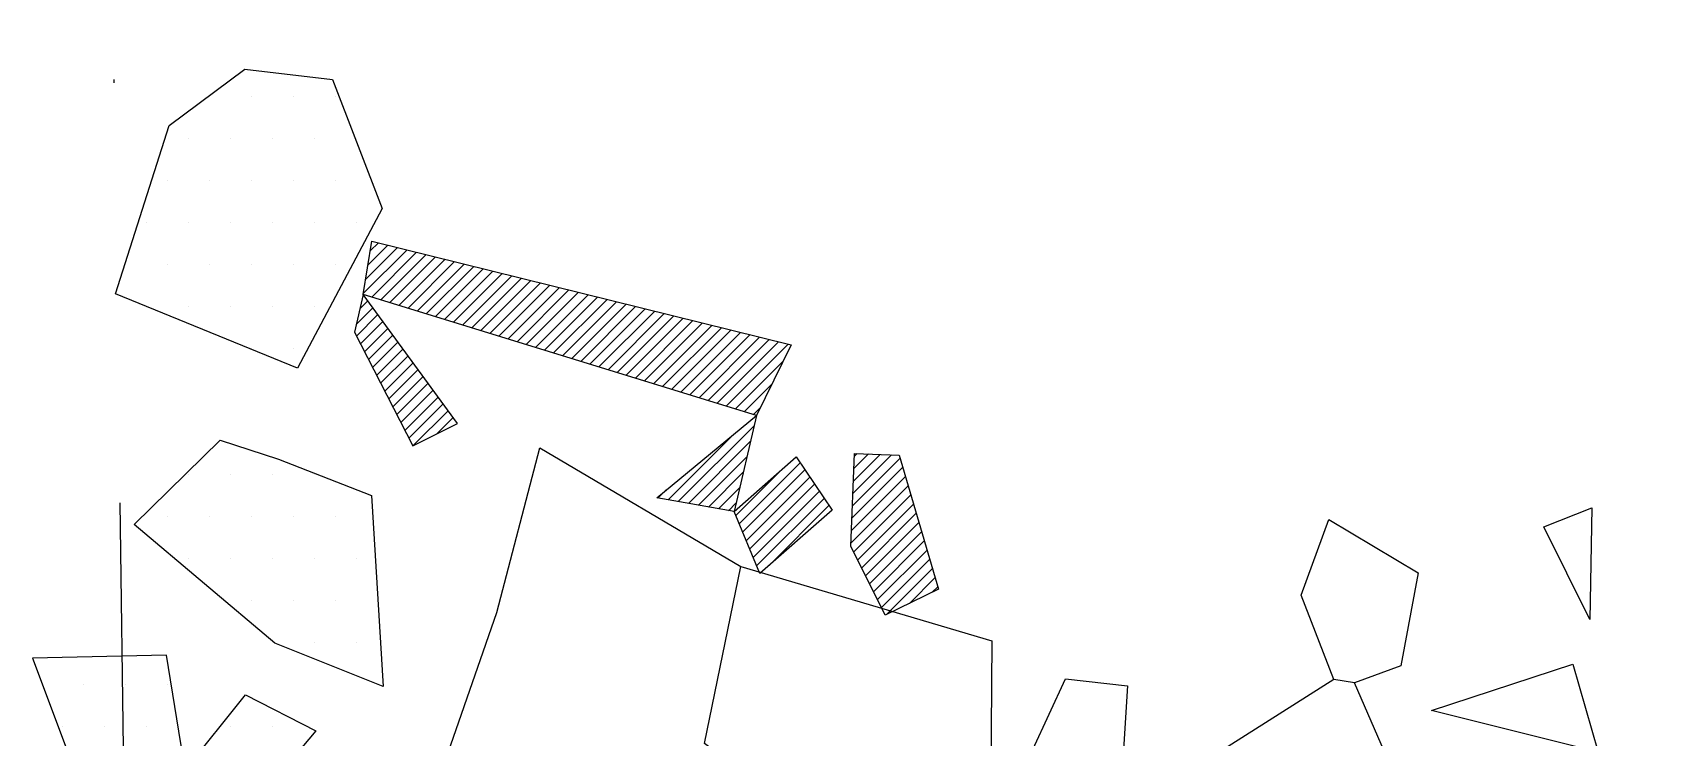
# Model space of a CAD drawing. Header units: metres. Extents: x -384 to -243, y -1532 to -1306.
# Drawn here: x -384.01 to -335.73, y -1451.57 to -1430.6 of the extents above; entities that cross this region are included whole.
import ezdxf

# ---------------------------------------------------------------- set-up
doc = ezdxf.new("R2010")
doc.units = ezdxf.units.M
doc.header["$LTSCALE"] = 25
doc.header["$MEASUREMENT"] = 0
doc.linetypes.add('STRICHPUNKTX2', pattern=[2, 1, -0.5, 0, -0.5])
doc.layers.get('0').update_dxf_attribs({"linetype": 'CONTINUOUS'})
for name, color, linetype in [('GRABUNGSGRENZE', 3, 'STRICHPUNKTX2'), ('KNOCHEN', 2, 'CONTINUOUS'), ('KNOCHENSCHRAFF', 2, 'CONTINUOUS'), ('STEINE', 4, 'CONTINUOUS'), ('STEINESCHRAFF', 4, 'CONTINUOUS')]:
    doc.layers.add(name, color=color, linetype=linetype)

# ---------------------------------------------------------------- blocks, each defined once
blk = doc.blocks.new('*X1')
at = {"color": 0}
for p, q in [((-374.17, -1438.366), (-372.869, -1437.064)), ((-374.101, -1437.943), (-373.152, -1436.994)), ((-374.032, -1437.521), (-373.435, -1436.924)), ((-373.963, -1437.098), (-373.719, -1436.854)), ((-373.919, -1438.468), (-372.585, -1437.135)), ((-373.648, -1438.551), (-372.302, -1437.205)), ((-373.378, -1438.634), (-372.019, -1437.275)), ((-373.108, -1438.718), (-371.735, -1437.345)), ((-372.837, -1438.801), (-371.452, -1437.415)), ((-372.567, -1438.884), (-371.169, -1437.486)), ((-372.296, -1438.967), (-370.885, -1437.556)), ((-372.026, -1439.05), (-370.602, -1437.626)), ((-371.756, -1439.133), (-370.318, -1437.696)), ((-371.485, -1439.216), (-370.035, -1437.766)), ((-371.215, -1439.3), (-369.752, -1437.836)), ((-370.944, -1439.383), (-369.468, -1437.907)), ((-370.674, -1439.466), (-369.185, -1437.977)), ((-370.404, -1439.549), (-368.902, -1438.047)), ((-370.133, -1439.632), (-368.618, -1438.117)), ((-369.863, -1439.715), (-368.335, -1438.187)), ((-369.592, -1439.799), (-368.052, -1438.258)), ((-369.322, -1439.882), (-367.768, -1438.328)), ((-369.052, -1439.965), (-367.485, -1438.398)), ((-368.781, -1440.048), (-367.201, -1438.468)), ((-368.511, -1440.131), (-366.918, -1438.538)), ((-374.378, -1439.281), (-373.884, -1438.787)), ((-374.373, -1439.629), (-373.735, -1438.991)), ((-374.273, -1438.822), (-374.033, -1438.582)), ((-368.24, -1440.214), (-366.635, -1438.609)), ((-367.97, -1440.297), (-366.351, -1438.679)), ((-367.7, -1440.381), (-366.068, -1438.749)), ((-367.429, -1440.464), (-365.785, -1438.819)), ((-367.159, -1440.547), (-365.501, -1438.889)), ((-366.888, -1440.63), (-365.218, -1438.96)), ((-366.618, -1440.713), (-364.935, -1439.03)), ((-374.253, -1439.863), (-373.585, -1439.195)), ((-374.133, -1440.096), (-373.436, -1439.399)), ((-366.348, -1440.796), (-364.651, -1439.1)), ((-366.077, -1440.88), (-364.368, -1439.17)), ((-365.807, -1440.963), (-364.084, -1439.24)), ((-365.536, -1441.046), (-363.801, -1439.31)), ((-365.266, -1441.129), (-363.518, -1439.381)), ((-364.996, -1441.212), (-363.234, -1439.451)), ((-364.725, -1441.295), (-362.951, -1439.521)), ((-374.013, -1440.33), (-373.287, -1439.604)), ((-373.893, -1440.564), (-373.137, -1439.808)), ((-373.773, -1440.797), (-372.988, -1440.012)), ((-364.455, -1441.379), (-362.668, -1439.591)), ((-364.184, -1441.462), (-362.384, -1439.661)), ((-363.914, -1441.545), (-362.101, -1439.732)), ((-363.644, -1441.628), (-361.818, -1439.802)), ((-363.373, -1441.711), (-361.534, -1439.872)), ((-373.653, -1441.031), (-372.839, -1440.217)), ((-373.533, -1441.265), (-372.69, -1440.421)), ((-363.103, -1441.794), (-361.68, -1440.371)), ((-373.414, -1441.498), (-372.54, -1440.625)), ((-373.294, -1441.732), (-372.391, -1440.829)), ((-373.174, -1441.966), (-372.242, -1441.034)), ((-373.054, -1442.199), (-372.093, -1441.238)), ((-372.934, -1442.433), (-371.943, -1441.442)), ((-362.833, -1441.877), (-362.019, -1441.064)), ((-372.814, -1442.667), (-371.794, -1441.647)), ((-372.672, -1442.878), (-371.645, -1441.851)), ((-362.562, -1441.961), (-362.359, -1441.757)), ((-371.967, -1442.527), (-371.495, -1442.055)), ((-364.8, -1444.553), (-362.544, -1442.296)), ((-365.1, -1444.499), (-363.145, -1442.543)), ((-364.501, -1444.606), (-362.652, -1442.757)), ((-364.201, -1444.66), (-362.76, -1443.219)), ((-359.62, -1444.675), (-358.204, -1443.26)), ((-359.606, -1444.307), (-358.46, -1443.162)), ((-359.591, -1443.94), (-358.8, -1443.149)), ((-359.577, -1443.572), (-359.14, -1443.135)), ((-359.563, -1443.204), (-359.48, -1443.121)), ((-363.901, -1444.714), (-362.868, -1443.68)), ((-363.093, -1444.967), (-361.701, -1443.574)), ((-362.99, -1445.217), (-361.174, -1443.401)), ((-362.886, -1445.466), (-361.032, -1443.612)), ((-362.782, -1445.716), (-360.889, -1443.823)), ((-359.648, -1445.411), (-358.044, -1443.807)), ((-359.634, -1445.043), (-358.124, -1443.533)), ((-365.4, -1444.445), (-365.162, -1444.207)), ((-363.601, -1444.768), (-362.976, -1444.142)), ((-362.679, -1445.966), (-360.747, -1444.034)), ((-362.575, -1446.216), (-360.604, -1444.245)), ((-359.663, -1445.779), (-357.964, -1444.08)), ((-359.581, -1446.051), (-357.884, -1444.354)), ((-363.302, -1444.822), (-363.084, -1444.603)), ((-362.471, -1446.466), (-360.462, -1444.456)), ((-362.102, -1446.45), (-360.319, -1444.668)), ((-359.463, -1446.287), (-357.804, -1444.627)), ((-359.346, -1446.523), (-357.724, -1444.9)), ((-359.228, -1446.759), (-357.644, -1445.174)), ((-359.111, -1446.995), (-357.563, -1445.447)), ((-358.993, -1447.231), (-357.483, -1445.721)), ((-358.876, -1447.467), (-357.403, -1445.994)), ((-358.758, -1447.703), (-357.323, -1446.268)), ((-358.609, -1447.907), (-357.243, -1446.541)), ((-357.927, -1447.578), (-357.163, -1446.814)), ((-357.245, -1447.25), (-357.083, -1447.088))]:
    blk.add_line(p, q, dxfattribs=at)
blk = doc.blocks.new('*X11')
at = {"color": 0}
for p, q in [((-378.75, -1432.5), (-378.75, -1432.5)), ((-377.5, -1432.5), (-377.5, -1432.5)), ((-376.25, -1432.5), (-376.25, -1432.5)), ((-375, -1432.5), (-375, -1432.5)), ((-379.375, -1433.75), (-379.375, -1433.75)), ((-378.125, -1433.75), (-378.125, -1433.75)), ((-376.875, -1433.75), (-376.875, -1433.75)), ((-375.625, -1433.75), (-375.625, -1433.75)), ((-380, -1435), (-380, -1435)), ((-378.75, -1435), (-378.75, -1435)), ((-377.5, -1435), (-377.5, -1435)), ((-376.25, -1435), (-376.25, -1435)), ((-375, -1435), (-375, -1435)), ((-380.625, -1436.25), (-380.625, -1436.25)), ((-379.375, -1436.25), (-379.375, -1436.25)), ((-378.125, -1436.25), (-378.125, -1436.25)), ((-376.875, -1436.25), (-376.875, -1436.25)), ((-375.625, -1436.25), (-375.625, -1436.25)), ((-374.375, -1436.25), (-374.375, -1436.25)), ((-381.25, -1437.5), (-381.25, -1437.5)), ((-380, -1437.5), (-380, -1437.5)), ((-378.75, -1437.5), (-378.75, -1437.5)), ((-377.5, -1437.5), (-377.5, -1437.5)), ((-376.25, -1437.5), (-376.25, -1437.5)), ((-375, -1437.5), (-375, -1437.5)), ((-379.375, -1438.75), (-379.375, -1438.75)), ((-378.125, -1438.75), (-378.125, -1438.75)), ((-376.875, -1438.75), (-376.875, -1438.75)), ((-375.625, -1438.75), (-375.625, -1438.75)), ((-377.5, -1440), (-377.5, -1440)), ((-376.25, -1440), (-376.25, -1440)), ((-379.375, -1443.75), (-379.375, -1443.75)), ((-378.125, -1443.75), (-378.125, -1443.75)), ((-376.875, -1443.75), (-376.875, -1443.75)), ((-375.625, -1443.75), (-375.625, -1443.75)), ((-380, -1445), (-380, -1445)), ((-378.75, -1445), (-378.75, -1445)), ((-377.5, -1445), (-377.5, -1445)), ((-376.25, -1445), (-376.25, -1445)), ((-375, -1445), (-375, -1445)), ((-379.375, -1446.25), (-379.375, -1446.25)), ((-378.125, -1446.25), (-378.125, -1446.25)), ((-376.875, -1446.25), (-376.875, -1446.25)), ((-375.625, -1446.25), (-375.625, -1446.25)), ((-374.375, -1446.25), (-374.375, -1446.25)), ((-377.5, -1447.5), (-377.5, -1447.5)), ((-376.25, -1447.5), (-376.25, -1447.5)), ((-375, -1447.5), (-375, -1447.5)), ((-373.75, -1447.5), (-373.75, -1447.5)), ((-375.625, -1448.75), (-375.625, -1448.75)), ((-374.375, -1448.75), (-374.375, -1448.75)), ((-382.5, -1450), (-382.5, -1450)), ((-381.25, -1450), (-381.25, -1450)), ((-380, -1450), (-380, -1450)), ((-383.125, -1451.25), (-383.125, -1451.25)), ((-381.875, -1451.25), (-381.875, -1451.25)), ((-380.625, -1451.25), (-380.625, -1451.25)), ((-378.125, -1451.25), (-378.125, -1451.25)), ((-376.875, -1451.25), (-376.875, -1451.25))]:
    blk.add_line(p, q, dxfattribs=at)

msp = doc.modelspace()

# ---------------------------------------------------------------- linework, layer by layer
at = {"layer": 'GRABUNGSGRENZE', "flags": 128}
msp.add_lwpolyline([(-247.126, -1530.532), (-244.701, -1306.803), (-383.357, -1306.006), (-380.21, -1530.357)], dxfattribs=at)
at = {"layer": 'KNOCHEN'}
for points in [[(-374.174, -1438.39), (-373.916, -1436.805), (-361.446, -1439.894), (-362.472, -1441.988), (-374.174, -1438.39)], [(-371.368, -1442.229), (-374.174, -1438.39), (-374.431, -1439.514), (-372.699, -1442.891), (-371.368, -1442.229)], [(-365.441, -1444.437), (-362.472, -1441.988), (-362.472, -1441.988), (-363.141, -1444.85), (-365.441, -1444.437)], [(-363.141, -1444.85), (-361.298, -1443.217), (-360.227, -1444.804), (-362.378, -1446.692), (-363.141, -1444.85)], [(-358.647, -1447.926), (-359.667, -1445.879), (-359.56, -1443.118), (-358.23, -1443.171), (-357.061, -1447.161), (-358.647, -1447.926)]]:
    msp.add_lwpolyline(points, dxfattribs=at)
at = {"layer": 'STEINE'}
for points in [[(-376.121, -1440.585), (-381.536, -1438.377), (-379.943, -1433.369), (-377.69, -1431.686), (-375.083, -1431.997), (-373.607, -1435.834), (-376.121, -1440.585)], [(-380.985, -1445.229), (-378.425, -1442.728), (-376.687, -1443.294), (-373.928, -1444.372), (-373.58, -1450.048), (-376.799, -1448.764), (-380.985, -1445.229)], [(-355.546, -1457.952), (-356.983, -1461.631), (-362.092, -1458.912), (-372.771, -1455.264), (-370.202, -1447.855), (-368.916, -1442.949), (-362.94, -1446.487)], [(-337.686, -1448.063), (-339.061, -1445.3), (-337.629, -1444.74), (-337.686, -1448.063)], [(-344.693, -1449.943), (-345.306, -1449.84), (-346.274, -1447.333), (-345.452, -1445.085), (-342.796, -1446.674), (-343.312, -1449.434), (-344.693, -1449.943)], [(-355.546, -1457.952), (-358.61, -1455.748), (-364.022, -1451.751), (-362.94, -1446.487), (-355.479, -1448.698), (-355.546, -1457.952)], [(-382.736, -1452.588), (-379.464, -1452.543), (-380.021, -1449.116), (-384.009, -1449.212), (-382.736, -1452.588)], [(-337.437, -1452.001), (-342.394, -1450.765), (-338.199, -1449.392), (-337.437, -1452.001)], [(-351.652, -1453.357), (-353.545, -1454.018), (-354.257, -1451.921), (-353.282, -1449.826), (-351.442, -1450.034), (-351.652, -1453.357)], [(-345.306, -1449.84), (-349.964, -1452.797), (-348.183, -1457.862), (-342.045, -1456.032), (-344.693, -1449.943)], [(-378.548, -1454.896), (-379.464, -1452.543), (-377.671, -1450.296), (-375.576, -1451.374), (-378.548, -1454.896)]]:
    msp.add_lwpolyline(points, dxfattribs=at)

# ---------------------------------------------------------------- block references
at = {"layer": 'KNOCHENSCHRAFF'}
msp.add_blockref('*X1', (0, 0), dxfattribs=at)
at = {"layer": 'STEINESCHRAFF'}
msp.add_blockref('*X11', (0, 0), dxfattribs=at)

doc.saveas('drawing.dxf')
